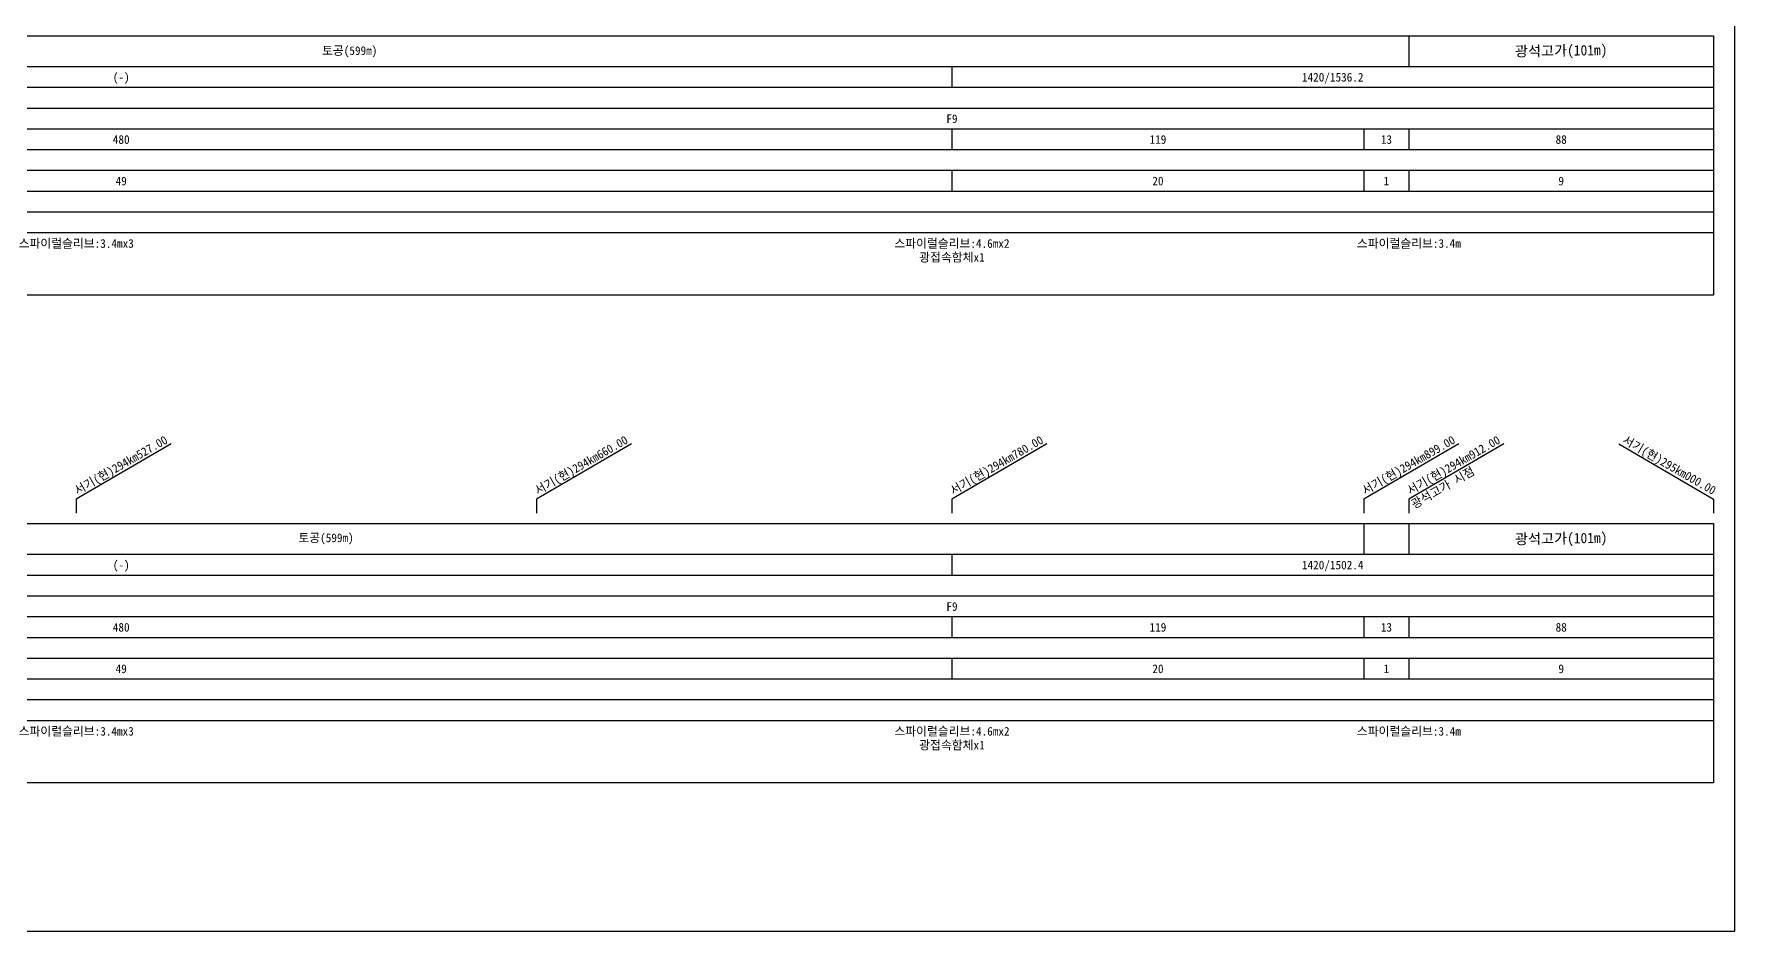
# Model space of a CAD drawing. Header units: millimetres. Extents: x 11366 to 12162, y 1103 to 1810.
# Drawn here: x 11670.5 to 12161.9, y 1103.1 to 1362.4 of the extents above; entities that cross this region are included whole.
import ezdxf
from ezdxf.enums import TextEntityAlignment as Align
from ezdxf.xclip import XClip

# ---------------------------------------------------------------- set-up
doc = ezdxf.new("R2010")
doc.units = ezdxf.units.MM
doc.header["$LTSCALE"] = 10
doc.header["$MEASUREMENT"] = 0
doc.header["$XCLIPFRAME"] = 2
for name, color, linetype in [('TT-TABL-LIN1', 4, 'Continuous'), ('TT-TABL-LIN2', 1, 'Continuous'), ('TT-TABL-TEX2', 3, 'Continuous'), ('TZ-BASE', 253, 'Continuous'), ('TZ-LEAL', 1, 'Continuous'), ('TZ-LEAT', 3, 'Continuous')]:
    doc.layers.add(name, color=color, linetype=linetype)
doc.layers.add('TX-PAPR', color=2, linetype='Continuous', plot=False)
doc.styles.get("Standard").update_dxf_attribs({"font": 'GulimChe.ttf'})
doc.styles.add('굴림체', font='GulimChe.ttf')

# ---------------------------------------------------------------- blocks, each defined once
blk = doc.blocks.new('JD-FFCG5FXDGD4XFS')
at = {"layer": 'TZ-BASE'}
blk.add_line((683.78, -115.6, 75.15), (680.78, -58.97, 75.15), dxfattribs=at)
blk = doc.blocks.new('JD-경부고속하선표_190503')
at = {"layer": 'TT-TABL-LIN1'}
blk.add_lwpolyline([(2, 114), (785.58, 114), (785.58, 39), (2, 39)], close=True, dxfattribs=at)
at = {"layer": 'TT-TABL-LIN2'}
for points in [[(785.58, 105), (9.33, 105)], [(785.58, 99), (9.33, 99)], [(785.58, 93), (9.33, 93)], [(785.58, 87), (9.33, 87)], [(785.58, 81), (38.33, 81)], [(785.58, 75), (9.33, 75)], [(785.58, 69), (9.33, 69)], [(785.58, 63), (9.33, 63)], [(785.58, 57), (9.33, 57)]]:
    blk.add_lwpolyline(points, dxfattribs=at)
blk = doc.blocks.new('JD-경부고속상선표_190503')
at = {"layer": 'TT-TABL-LIN1'}
blk.add_lwpolyline([(2, 114), (785.58, 114), (785.58, 39), (2, 39)], close=True, dxfattribs=at)
at = {"layer": 'TT-TABL-LIN2'}
for points in [[(785.58, 105), (9.33, 105)], [(785.58, 99), (9.33, 99)], [(785.58, 93), (9.33, 93)], [(785.58, 87), (9.33, 87)], [(785.58, 81), (38.33, 81)], [(785.58, 75), (9.33, 75)], [(785.58, 69), (9.33, 69)], [(785.58, 63), (9.33, 63)], [(785.58, 57), (9.33, 57)]]:
    blk.add_lwpolyline(points, dxfattribs=at)

msp = doc.modelspace()

# ---------------------------------------------------------------- linework, layer by layer
at = {"layer": 'TX-PAPR'}
msp.add_lwpolyline([(11365.89, 1103.05), (12161.89, 1103.05), (12161.89, 1619.05), (11365.89, 1619.05)], close=True, dxfattribs=at)
at = {"layer": 'TZ-LEAL'}
for points in [[(12067.68, 1361.87), (12067.68, 1352.87)], [(11935.68, 1352.87), (11935.68, 1346.87)], [(11935.68, 1334.87), (11935.68, 1328.87)], [(12054.68, 1334.87), (12054.68, 1328.87)], [(12067.68, 1334.87), (12067.68, 1328.87)], [(11935.68, 1322.87), (11935.68, 1316.87)], [(12054.68, 1322.87), (12054.68, 1316.87)], [(12067.68, 1322.87), (12067.68, 1316.87)], [(11710.07, 1243.87), (11682.68, 1227.85), (11682.68, 1223.85)], [(11843.07, 1243.87), (11815.68, 1227.85), (11815.68, 1223.85)], [(11963.07, 1243.87), (11935.68, 1227.85), (11935.68, 1223.85)], [(12082.07, 1243.87), (12054.68, 1227.85), (12054.68, 1223.85)], [(12095.07, 1243.87), (12067.68, 1227.85), (12067.68, 1223.85)], [(12128.3, 1243.87), (12155.68, 1227.85), (12155.68, 1223.85)], [(12054.68, 1220.85), (12054.68, 1211.85)], [(12067.68, 1220.85), (12067.68, 1211.85)], [(11935.68, 1211.85), (11935.68, 1205.85)], [(11935.68, 1193.85), (11935.68, 1187.85)], [(12054.68, 1193.85), (12054.68, 1187.85)], [(12067.68, 1193.85), (12067.68, 1187.85)], [(11935.68, 1181.85), (11935.68, 1175.85)], [(12054.68, 1181.85), (12054.68, 1175.85)], [(12067.68, 1181.85), (12067.68, 1175.85)]]:
    msp.add_lwpolyline(points, dxfattribs=at)

# ---------------------------------------------------------------- block references
at = {"layer": 'TT-TABL-LIN2'}
for name, p in [('JD-경부고속하선표_190503', (11370.11, 1247.87)), ('JD-경부고속상선표_190503', (11370.11, 1106.85))]:
    msp.add_blockref(name, p, dxfattribs=at)
at = {"layer": 'TZ-BASE'}
ref = msp.add_blockref('JD-FFCG5FXDGD4XFS', (11446.79, 1474.27), dxfattribs=at)
XClip(ref).set_block_clipping_path([(0.0000038782, -74.9999999898), (700.0000038781, -74.9999638478), (699.9999961333, 75.0000361522), (-0.0000038665, 75.0000000102)])

# ---------------------------------------------------------------- texts
at = {"layer": 'TT-TABL-TEX2', "style": '굴림체'}
for p in [(11761.68, 1357.37), (11754.86, 1216.52)]:
    msp.add_text('토공(599m)', height=2.5, dxfattribs=at).set_placement(p, align=Align.MIDDLE)
at = {"layer": 'TT-TABL-TEX2'}
for s, p in [('(-)', (11695.68, 1349.87)), ('1420/1536.2', (12045.68, 1349.87)), ('F9', (11935.68, 1337.87)), ('480', (11695.68, 1331.87)), ('119', (11995.18, 1331.87)), ('13', (12061.18, 1331.87)), ('88', (12111.68, 1331.87)), ('49', (11695.68, 1319.87)), ('20', (11995.18, 1319.87)), ('1', (12061.18, 1319.87)), ('9', (12111.68, 1319.87)), ('(-)', (11695.68, 1208.85)), ('1420/1502.4', (12045.68, 1208.85)), ('F9', (11935.68, 1196.85)), ('480', (11695.68, 1190.85)), ('119', (11995.18, 1190.85)), ('13', (12061.18, 1190.85)), ('88', (12111.68, 1190.85)), ('49', (11695.68, 1178.85)), ('20', (11995.18, 1178.85)), ('1', (12061.18, 1178.85)), ('9', (12111.68, 1178.85))]:
    msp.add_text(s, height=2.5, dxfattribs=at).set_placement(p, align=Align.MIDDLE_CENTER)
for s, p in [('스파이럴슬리브:3.4mx3', (11682.68, 1301.87)), ('스파이럴슬리브:4.6mx2', (11935.68, 1301.87)), ('스파이럴슬리브:3.4m', (12067.68, 1301.87)), ('광접속함체x1', (11935.68, 1297.87)), ('스파이럴슬리브:3.4mx3', (11682.68, 1160.85)), ('스파이럴슬리브:4.6mx2', (11935.68, 1160.85)), ('스파이럴슬리브:3.4m', (12067.68, 1160.85)), ('광접속함체x1', (11935.68, 1156.85))]:
    msp.add_text(s, height=2.5, dxfattribs=at).set_placement(p, align=Align.MIDDLE)
at = {"layer": 'TZ-LEAT'}
for p in [(12111.68, 1357.37), (12111.68, 1216.35)]:
    msp.add_text('광석고가(101m)', height=3, rotation=0.9113, dxfattribs=at).set_placement(p, align=Align.MIDDLE)
at = {"layer": 'TZ-LEAT', "style": '굴림체'}
for s, rotation, p in [('서기(현)294km527.00', 30, (11696.18, 1236.64)), ('서기(현)294km660.00', 30, (11829.18, 1236.64)), ('서기(현)294km780.00', 30, (11949.18, 1236.64)), ('서기(현)294km899.00', 30, (12068.18, 1236.64)), ('서기(현)294km912.00', 30, (12081.18, 1236.64)), ('서기(현)295km000.00', 330, (12142.29, 1236.67))]:
    msp.add_text(s, height=2.5, rotation=rotation, dxfattribs=at).set_placement(p, align=Align.CENTER)
at = {"layer": 'TZ-LEAT'}
msp.add_text('광석고가 시점', height=2.5, rotation=30, dxfattribs=at).set_placement((12069.23, 1225.04))

doc.saveas('drawing.dxf')
